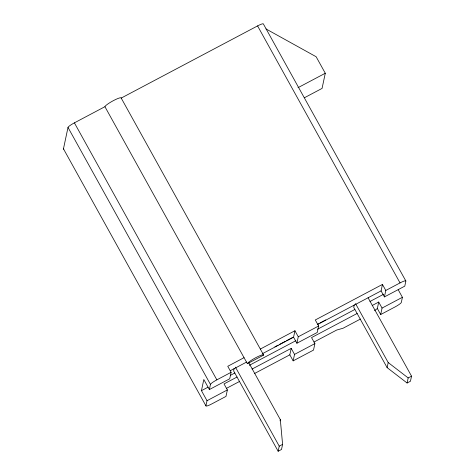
<?xml version="1.0" encoding="UTF-8"?>
<svg xmlns="http://www.w3.org/2000/svg" width="475" height="475" viewBox="0 0 475 475"><rect width="100%" height="100%" fill="white"/><g stroke="black" fill="none" stroke-linecap="round" stroke-linejoin="round"><path stroke-width="0.71" d="M237.067 377.008L224.028 383.913L227.365 389.933L225.993 396.399L211.743 403.94A6.965 1.039 -29 0 1 205.924 405.834L63.466 148.835L68.002 127.419A6.965 1.039 -29 0 1 74.397 122.853L104.927 106.691A9.286 1.389 -29 0 1 113.448 100.599A9.286 1.389 -29 0 1 121.208 98.076L257.581 25.911A6.965 1.039 -29 0 1 263.405 24.017L405.864 281.016L404.777 286.146L384.423 296.917L381.081 290.896L382.452 284.43L315.287 319.972L318.624 325.998L317.253 332.464L296.899 343.235L293.562 337.214L294.933 330.742L260.33 349.054M205.924 405.834L207.011 400.704L201.447 390.664L203.811 379.513L209.374 389.553L229.728 378.783L231.099 372.311L227.763 366.29L244.043 357.675M209.374 389.553L210.461 384.423L68.002 127.419M234.175 368.392L233.635 370.939L278.154 451.25L281.515 449.475L282.595 444.386L280.315 419.621L248.722 362.627M265.958 28.922L316.136 56.739L325.286 73.245L322.068 88.409L304.522 97.696M357.2 313.435L311.547 337.594L314.889 343.615L313.518 350.087L293.158 360.858L289.821 354.831L291.193 348.365L252.065 369.069M280.048 420.897L280.315 419.621M293.158 360.858L294.536 354.386L291.193 348.365M296.899 343.235L298.27 336.769L294.933 330.742M278.154 451.25L279.235 446.162L235.434 367.145M354.267 304.843L353.727 307.384L387.119 367.62L407.099 383.016L410.459 381.235L411.534 376.152L368.095 297.783M398.234 289.774L402.408 297.303L401.322 302.433A6.965 1.039 -29 0 1 394.933 306.998L380.683 314.539L377.346 308.518L378.718 302.047L372.198 305.502M380.683 314.539L382.054 308.073L378.718 302.047M384.423 296.917L385.795 290.451L382.452 284.43M387.119 367.62L388.194 362.538L355.526 303.596M407.099 383.016L408.179 377.928L411.534 376.152M374.573 310.591L377.346 308.518M297.991 87.691L325.286 73.245M274.882 346.851L278.148 345.123M279.454 344.434L285.321 341.329M286.627 340.64L292.499 337.529M317.288 324.413L318.594 323.718M319.901 323.03L325.773 319.924M230.304 370.69L246.608 362.057M262.259 353.78L293.562 337.214M317.828 324.372L381.081 290.896M210.461 384.423A6.965 1.039 -29 0 1 216.855 379.852L231.099 372.311M104.927 106.691L247.386 363.696L263.667 355.08L121.208 98.076M298.27 336.769L318.624 325.998M385.795 290.451L400.039 282.91A6.965 1.039 -29 0 1 405.864 281.016M201.447 390.664L208.002 387.196M230.298 375.398L234.888 372.97M249.31 365.334L295.866 340.7M317.508 329.246L354.878 309.468M369.96 301.488L383.729 294.203M226.563 388.307L239.608 381.407M254.606 373.469L289.821 354.831M314.046 342.012L336.638 330.06L343.087 328.231L360.478 319.028M207.011 400.704L227.365 389.933M294.536 354.386L314.889 343.615M382.054 308.073L402.408 297.303M279.235 446.162L282.595 444.386M388.194 362.538L408.179 377.928M257.581 25.911L400.039 282.91M74.397 122.853L216.855 379.852M63.816 149.097A6.965 1.039 -29 0 1 63.466 148.835M247.386 363.696A9.286 1.389 -29 0 1 255.906 357.604A9.286 1.389 -29 0 1 263.667 355.08"/></g></svg>
